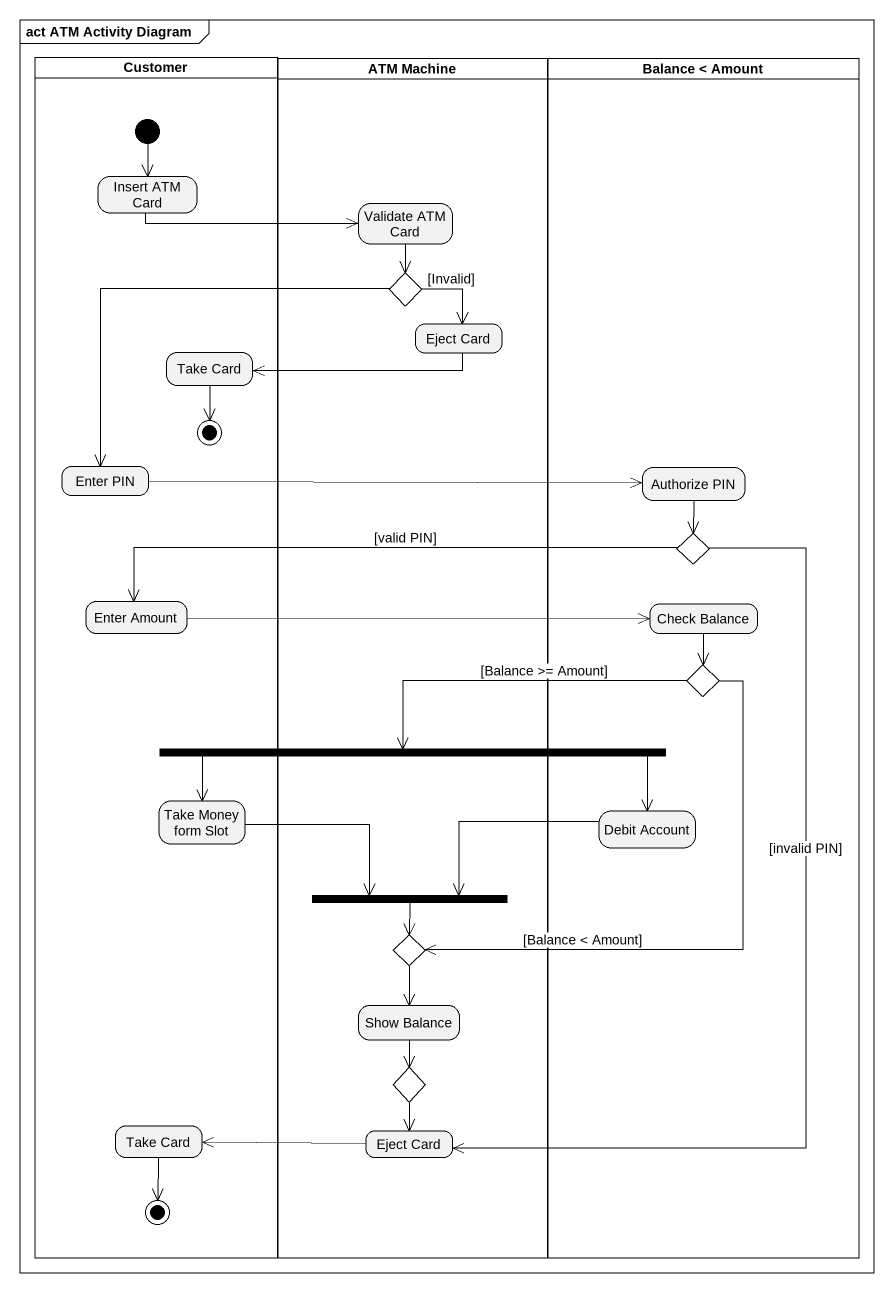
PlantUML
@startuml
mainframe act ATM Activity Diagram
hide empty description
state Customer <<partition>> {
  state "Insert ATM Card" as Insert_ATM_Card
  state "Take Card" as Take_Card
  state final1 <<end>>
  state "Enter PIN" as Enter_PIN
  state "Enter Amount" as Enter_Amount
  state "Take Money form Slot" as Take_Money_form_Slot
  state "Take Card" as Take_Card_2
  state final2 <<end>>
  [*] --> Insert_ATM_Card
}
state "ATM Machine" as ATM_Machine <<partition>> {
  state "Validate ATM Card" as Validate_ATM_Card
  state choice1 <<choice>>
  state "Eject Card" as Eject_Card
  state fork2 <<join>>
  state choice4 <<choice>>
  state "Show Balance" as Show_Balance
  state choice5 <<choice>>
  state "Eject Card" as Eject_Card_2
}
state "Balance < Amount" as Balance_Amount <<partition>> {
  state "Authorize PIN" as Authorize_PIN
  state choice2 <<choice>>
  state "Check Balance" as Check_Balance
  state choice3 <<choice>>
  state "Debit Account" as Debit_Account
}
state fork1 <<fork>>
Insert_ATM_Card -right-> Validate_ATM_Card
Validate_ATM_Card --> choice1
choice1 --> Eject_Card : [Invalid]
choice1 --> Enter_PIN
Eject_Card -left-> Take_Card
Take_Card --> final1
Enter_PIN -right-> Authorize_PIN
Authorize_PIN --> choice2
choice2 -left-> Enter_Amount : [valid PIN]
choice2 --> Eject_Card_2 : [invalid PIN]
Enter_Amount -right-> Check_Balance
Check_Balance --> choice3
choice3 -left-> fork1 : [Balance >= Amount]
choice3 --> choice4 : [Balance < Amount]
fork1 -left-> Take_Money_form_Slot
fork1 -right-> Debit_Account
Take_Money_form_Slot -right-> fork2
Debit_Account -left-> fork2
fork2 --> choice4
choice4 --> Show_Balance
Show_Balance --> choice5
choice5 --> Eject_Card_2
Take_Card_2 --> final2
Eject_Card_2 -left-> Take_Card_2
@enduml
